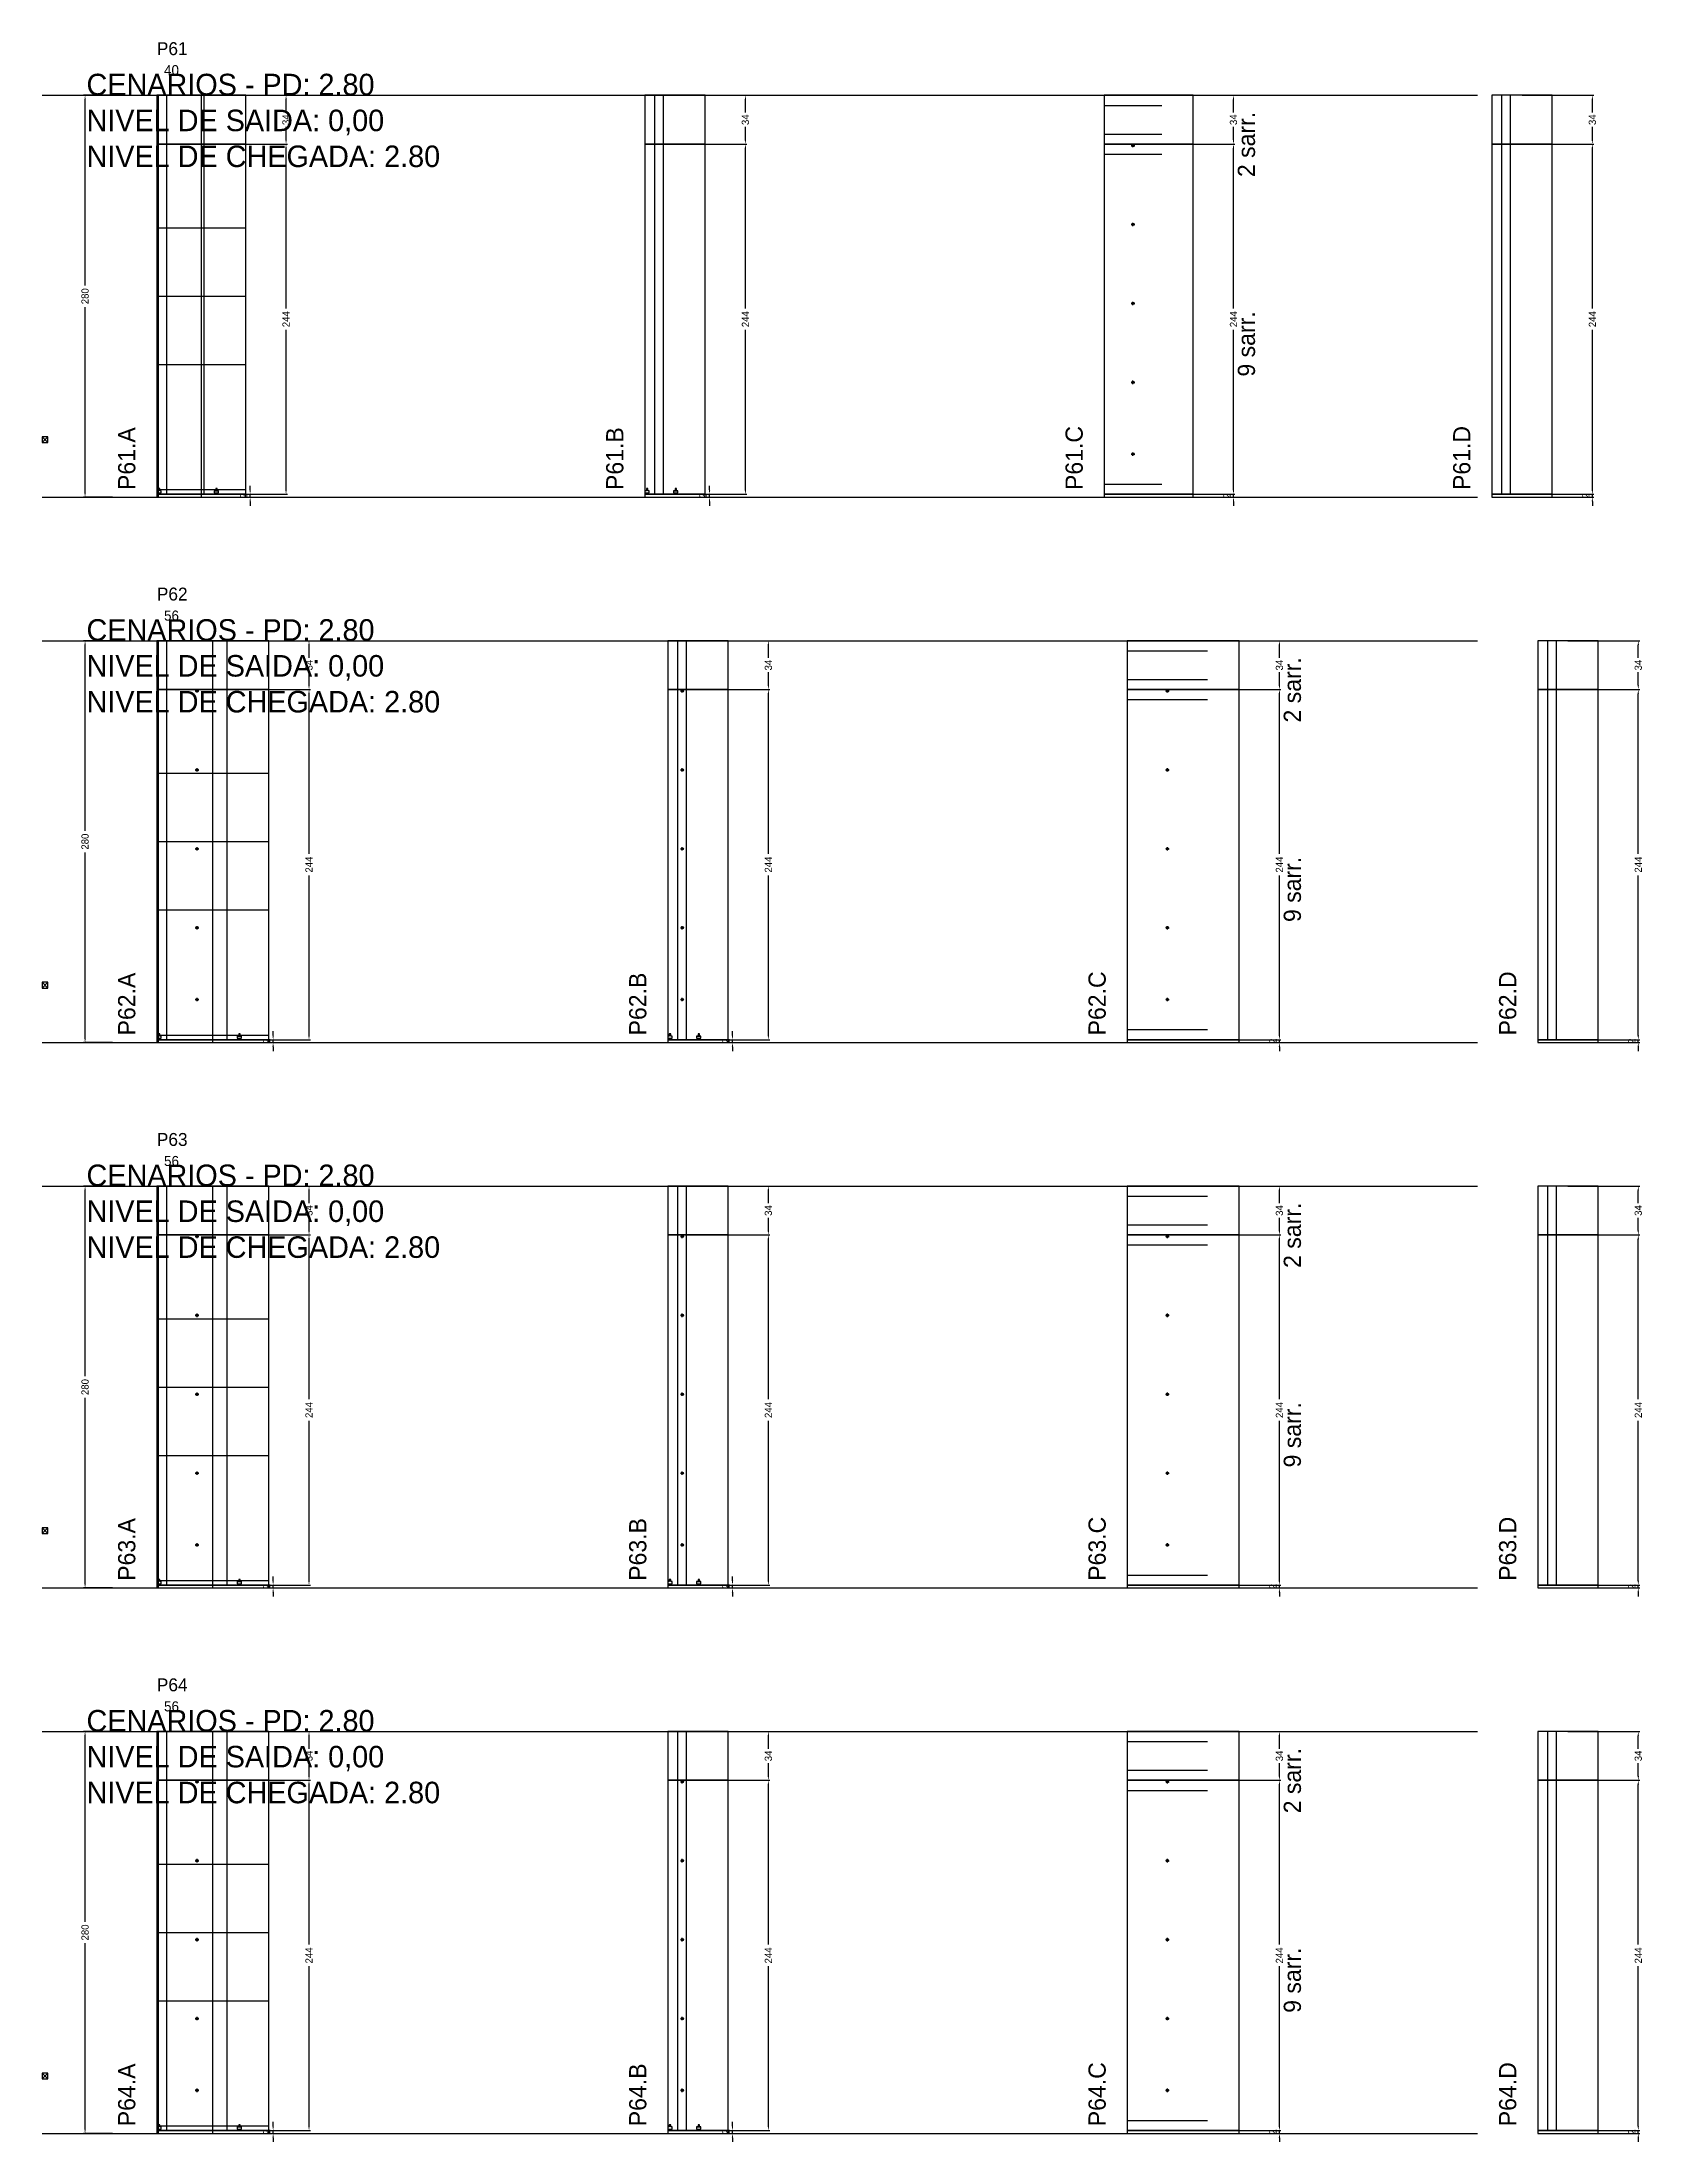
# Model space of a CAD drawing. Header units: centimetres. Extents: x -10500 to 4121, y -45226 to 295.
# Drawn here: x -7000 to -5885, y -9886 to -8423 of the extents above; entities that cross this region are included whole.
import ezdxf

# ---------------------------------------------------------------- set-up
doc = ezdxf.new("R2010")
doc.units = ezdxf.units.CM
doc.linetypes.add('DASHED', pattern=[2, -2])
for name, color, linetype in [('CHAPA', 140, 'Continuous'), ('COTA', 241, 'Continuous'), ('COTAS FURACAO', 16, 'Continuous'), ('Madeira', 30, 'Continuous'), ('MEIO_PONT', 160, 'Continuous'), ('NOMENCLATURA', 7, 'Continuous'), ('Nível', 160, 'Continuous'), ('Painéis', 200, 'Continuous'), ('Perfil Metálico', 150, 'Continuous'), ('SARR_2.2x7', 40, 'Continuous'), ('SARRAFO DE PRESSAO', 200, 'Continuous'), ('texto', 7, 'Continuous'), ('TEXTO_GERAL', 7, 'Continuous')]:
    doc.layers.add(name, color=color, linetype=linetype)
doc.dimstyles.new('PAINEL-NOVA', dxfattribs={"dimtxt": 5, "dimasz": 3, "dimexe": 1, "dimexo": 1, "dimgap": 1, "dimtad": 1, "dimcen": 2.5, "dimazin": 3, "dimtfac": 1, "dimtmove": 0, "dimatfit": 3})

# ---------------------------------------------------------------- blocks, each defined once
blk = doc.blocks.new('_CLOSEDFILLED')
at = {"color": 0, "linetype": 'BYBLOCK'}
blk.add_solid([(-1, 0.16), (0, 0), (-1, -0.16)], dxfattribs=at)
blk = doc.blocks.new('*D573')
for p, q in [((-6951, -8460), (-6971, -8460)), ((-6970, -8592.5), (-6970, -8463)), ((-6970, -8737), (-6970, -8607.5)), ((-6951, -8740), (-6971, -8740))]:
    blk.add_line(p, q)
at = {"layer": 'Defpoints'}
for p in [(-6950, -8460), (-6970, -8740), (-6950, -8740)]:
    blk.add_point(p, dxfattribs=at)
at = {"layer": 'COTA', "xscale": 3, "yscale": 3}
for p, rotation in [((-6970, -8460), 90), ((-6970, -8740), 270)]:
    blk.add_blockref('_CLOSEDFILLED', p, dxfattribs=dict(at, rotation=rotation))
at = {"layer": 'COTA', "insert": (-6970, -8600), "char_height": 5, "attachment_point": 5, "rotation": 90}
blk.add_mtext('280', dxfattribs=at)
blk = doc.blocks.new('MULDURA')
at = {"layer": 'Paineis'}
for p, q in [((0, 0), (4, 4)), ((4, 0), (0, 4))]:
    blk.add_line(p, q, dxfattribs=at)
blk.add_lwpolyline([(0, 0), (4, 0), (4, 4), (0, 4)], close=True, dxfattribs=at)
blk = doc.blocks.new('*D575')
for p, q in [((-6879, -8494), (-6829, -8494)), ((-6830, -8608.5), (-6830, -8497)), ((-6830, -8735), (-6830, -8623.5)), ((-6879, -8738), (-6829, -8738))]:
    blk.add_line(p, q)
at = {"layer": 'Defpoints'}
for p in [(-6880, -8494), (-6880, -8738), (-6830, -8738)]:
    blk.add_point(p, dxfattribs=at)
at = {"layer": 'COTA', "xscale": 3, "yscale": 3}
for p, rotation in [((-6830, -8494), 90), ((-6830, -8738), 270)]:
    blk.add_blockref('_CLOSEDFILLED', p, dxfattribs=dict(at, rotation=rotation))
at = {"layer": 'COTA', "insert": (-6830, -8616), "char_height": 5, "attachment_point": 5, "rotation": 90}
blk.add_mtext('244', dxfattribs=at)
blk = doc.blocks.new('*D576')
for p, q in [((-6879, -8460), (-6829, -8460)), ((-6830, -8472), (-6830, -8463)), ((-6830, -8491), (-6830, -8482)), ((-6879, -8494), (-6829, -8494))]:
    blk.add_line(p, q)
at = {"layer": 'Defpoints'}
for p in [(-6880, -8460), (-6880, -8494), (-6830, -8494)]:
    blk.add_point(p, dxfattribs=at)
at = {"layer": 'COTA', "xscale": 3, "yscale": 3}
for p, rotation in [((-6830, -8460), 90), ((-6830, -8494), 270)]:
    blk.add_blockref('_CLOSEDFILLED', p, dxfattribs=dict(at, rotation=rotation))
at = {"layer": 'COTA', "insert": (-6830, -8477), "char_height": 5, "attachment_point": 5, "rotation": 90}
blk.add_mtext('34', dxfattribs=at)
blk = doc.blocks.new('SLIPTEE')
at = {"layer": 'Paineis'}
blk.add_lwpolyline([(0, 0), (3, 0), (3, 1.5), (2, 1.5), (2, 3), (1, 3), (1, 1.5), (0, 1.5)], close=True, dxfattribs=at)
blk = doc.blocks.new('SLIPTDD')
at = {"layer": 'Paineis'}
blk.add_line((0, 1.5), (3, 1.5), dxfattribs=at)
blk.add_lwpolyline([(0, 0), (3, 0), (3, 1.5), (2, 1.5), (2, 3), (1, 3), (1, 1.5), (0, 1.5)], close=True, dxfattribs=at)
blk = doc.blocks.new('*D578')
for p, q in [((-6559, -8494), (-6509, -8494)), ((-6510, -8608.5), (-6510, -8497)), ((-6510, -8735), (-6510, -8623.5)), ((-6559, -8738), (-6509, -8738))]:
    blk.add_line(p, q)
at = {"layer": 'Defpoints'}
for p in [(-6560, -8494), (-6560, -8738), (-6510, -8738)]:
    blk.add_point(p, dxfattribs=at)
at = {"layer": 'COTA', "xscale": 3, "yscale": 3}
for p, rotation in [((-6510, -8494), 90), ((-6510, -8738), 270)]:
    blk.add_blockref('_CLOSEDFILLED', p, dxfattribs=dict(at, rotation=rotation))
at = {"layer": 'COTA', "insert": (-6510, -8616), "char_height": 5, "attachment_point": 5, "rotation": 90}
blk.add_mtext('244', dxfattribs=at)
blk = doc.blocks.new('*D579')
for p, q in [((-6559, -8460), (-6509, -8460)), ((-6510, -8472), (-6510, -8463)), ((-6510, -8491), (-6510, -8482)), ((-6559, -8494), (-6509, -8494))]:
    blk.add_line(p, q)
at = {"layer": 'Defpoints'}
for p in [(-6560, -8460), (-6560, -8494), (-6510, -8494)]:
    blk.add_point(p, dxfattribs=at)
at = {"layer": 'COTA', "xscale": 3, "yscale": 3}
for p, rotation in [((-6510, -8460), 90), ((-6510, -8494), 270)]:
    blk.add_blockref('_CLOSEDFILLED', p, dxfattribs=dict(at, rotation=rotation))
at = {"layer": 'COTA', "insert": (-6510, -8477), "char_height": 5, "attachment_point": 5, "rotation": 90}
blk.add_mtext('34', dxfattribs=at)
blk = doc.blocks.new('*D581')
for p, q in [((-6219, -8494), (-6169, -8494)), ((-6170, -8608.5), (-6170, -8497)), ((-6170, -8735), (-6170, -8623.5)), ((-6219, -8738), (-6169, -8738))]:
    blk.add_line(p, q)
at = {"layer": 'Defpoints'}
for p in [(-6220, -8494), (-6220, -8738), (-6170, -8738)]:
    blk.add_point(p, dxfattribs=at)
at = {"layer": 'COTA', "xscale": 3, "yscale": 3}
for p, rotation in [((-6170, -8494), 90), ((-6170, -8738), 270)]:
    blk.add_blockref('_CLOSEDFILLED', p, dxfattribs=dict(at, rotation=rotation))
at = {"layer": 'COTA', "insert": (-6170, -8616), "char_height": 5, "attachment_point": 5, "rotation": 90}
blk.add_mtext('244', dxfattribs=at)
blk = doc.blocks.new('*D582')
for p, q in [((-6219, -8460), (-6169, -8460)), ((-6170, -8472), (-6170, -8463)), ((-6170, -8491), (-6170, -8482)), ((-6219, -8494), (-6169, -8494))]:
    blk.add_line(p, q)
at = {"layer": 'Defpoints'}
for p in [(-6220, -8460), (-6220, -8494), (-6170, -8494)]:
    blk.add_point(p, dxfattribs=at)
at = {"layer": 'COTA', "xscale": 3, "yscale": 3}
for p, rotation in [((-6170, -8460), 90), ((-6170, -8494), 270)]:
    blk.add_blockref('_CLOSEDFILLED', p, dxfattribs=dict(at, rotation=rotation))
at = {"layer": 'COTA', "insert": (-6170, -8477), "char_height": 5, "attachment_point": 5, "rotation": 90}
blk.add_mtext('34', dxfattribs=at)
blk = doc.blocks.new('furacao')
at = {"layer": 'COTAS FURACAO'}
for p, q in [((-1.2, 0), (1.2, 0)), ((0, -1.2), (0, 1.2))]:
    blk.add_line(p, q, dxfattribs=at)
blk.add_circle((0, 0), 0.8, dxfattribs=at)
blk = doc.blocks.new('*D584')
for p, q in [((-5969, -8494), (-5919, -8494)), ((-5920, -8608.5), (-5920, -8497)), ((-5920, -8735), (-5920, -8623.5)), ((-5969, -8738), (-5919, -8738))]:
    blk.add_line(p, q)
at = {"layer": 'Defpoints'}
for p in [(-5970, -8494), (-5970, -8738), (-5920, -8738)]:
    blk.add_point(p, dxfattribs=at)
at = {"layer": 'COTA', "xscale": 3, "yscale": 3}
for p, rotation in [((-5920, -8494), 90), ((-5920, -8738), 270)]:
    blk.add_blockref('_CLOSEDFILLED', p, dxfattribs=dict(at, rotation=rotation))
at = {"layer": 'COTA', "insert": (-5920, -8616), "char_height": 5, "attachment_point": 5, "rotation": 90}
blk.add_mtext('244', dxfattribs=at)
blk = doc.blocks.new('*D585')
for p, q in [((-5969, -8460), (-5919, -8460)), ((-5920, -8472), (-5920, -8463)), ((-5920, -8491), (-5920, -8482)), ((-5969, -8494), (-5919, -8494))]:
    blk.add_line(p, q)
at = {"layer": 'Defpoints'}
for p in [(-5970, -8460), (-5970, -8494), (-5920, -8494)]:
    blk.add_point(p, dxfattribs=at)
at = {"layer": 'COTA', "xscale": 3, "yscale": 3}
for p, rotation in [((-5920, -8460), 90), ((-5920, -8494), 270)]:
    blk.add_blockref('_CLOSEDFILLED', p, dxfattribs=dict(at, rotation=rotation))
at = {"layer": 'COTA', "insert": (-5920, -8477), "char_height": 5, "attachment_point": 5, "rotation": 90}
blk.add_mtext('34', dxfattribs=at)
blk = doc.blocks.new('*D599')
for p, q in [((-6951, -8840), (-6971, -8840)), ((-6970, -8972.5), (-6970, -8843)), ((-6970, -9117), (-6970, -8987.5)), ((-6951, -9120), (-6971, -9120))]:
    blk.add_line(p, q)
at = {"layer": 'Defpoints'}
for p in [(-6950, -8840), (-6970, -9120), (-6950, -9120)]:
    blk.add_point(p, dxfattribs=at)
at = {"layer": 'COTA', "xscale": 3, "yscale": 3}
for p, rotation in [((-6970, -8840), 90), ((-6970, -9120), 270)]:
    blk.add_blockref('_CLOSEDFILLED', p, dxfattribs=dict(at, rotation=rotation))
at = {"layer": 'COTA', "insert": (-6970, -8980), "char_height": 5, "attachment_point": 5, "rotation": 90}
blk.add_mtext('280', dxfattribs=at)
blk = doc.blocks.new('*D601')
for p, q in [((-6863, -8874), (-6813, -8874)), ((-6814, -8988.5), (-6814, -8877)), ((-6814, -9115), (-6814, -9003.5)), ((-6863, -9118), (-6813, -9118))]:
    blk.add_line(p, q)
at = {"layer": 'Defpoints'}
for p in [(-6864, -8874), (-6864, -9118), (-6814, -9118)]:
    blk.add_point(p, dxfattribs=at)
at = {"layer": 'COTA', "xscale": 3, "yscale": 3}
for p, rotation in [((-6814, -8874), 90), ((-6814, -9118), 270)]:
    blk.add_blockref('_CLOSEDFILLED', p, dxfattribs=dict(at, rotation=rotation))
at = {"layer": 'COTA', "insert": (-6814, -8996), "char_height": 5, "attachment_point": 5, "rotation": 90}
blk.add_mtext('244', dxfattribs=at)
blk = doc.blocks.new('*D602')
for p, q in [((-6863, -8840), (-6813, -8840)), ((-6814, -8852), (-6814, -8843)), ((-6814, -8871), (-6814, -8862)), ((-6863, -8874), (-6813, -8874))]:
    blk.add_line(p, q)
at = {"layer": 'Defpoints'}
for p in [(-6864, -8840), (-6864, -8874), (-6814, -8874)]:
    blk.add_point(p, dxfattribs=at)
at = {"layer": 'COTA', "xscale": 3, "yscale": 3}
for p, rotation in [((-6814, -8840), 90), ((-6814, -8874), 270)]:
    blk.add_blockref('_CLOSEDFILLED', p, dxfattribs=dict(at, rotation=rotation))
at = {"layer": 'COTA', "insert": (-6814, -8857), "char_height": 5, "attachment_point": 5, "rotation": 90}
blk.add_mtext('34', dxfattribs=at)
blk = doc.blocks.new('*D604')
for p, q in [((-6543, -8874), (-6493, -8874)), ((-6494, -8988.5), (-6494, -8877)), ((-6494, -9115), (-6494, -9003.5)), ((-6543, -9118), (-6493, -9118))]:
    blk.add_line(p, q)
at = {"layer": 'Defpoints'}
for p in [(-6544, -8874), (-6544, -9118), (-6494, -9118)]:
    blk.add_point(p, dxfattribs=at)
at = {"layer": 'COTA', "xscale": 3, "yscale": 3}
for p, rotation in [((-6494, -8874), 90), ((-6494, -9118), 270)]:
    blk.add_blockref('_CLOSEDFILLED', p, dxfattribs=dict(at, rotation=rotation))
at = {"layer": 'COTA', "insert": (-6494, -8996), "char_height": 5, "attachment_point": 5, "rotation": 90}
blk.add_mtext('244', dxfattribs=at)
blk = doc.blocks.new('*D605')
for p, q in [((-6543, -8840), (-6493, -8840)), ((-6494, -8852), (-6494, -8843)), ((-6494, -8871), (-6494, -8862)), ((-6543, -8874), (-6493, -8874))]:
    blk.add_line(p, q)
at = {"layer": 'Defpoints'}
for p in [(-6544, -8840), (-6544, -8874), (-6494, -8874)]:
    blk.add_point(p, dxfattribs=at)
at = {"layer": 'COTA', "xscale": 3, "yscale": 3}
for p, rotation in [((-6494, -8840), 90), ((-6494, -8874), 270)]:
    blk.add_blockref('_CLOSEDFILLED', p, dxfattribs=dict(at, rotation=rotation))
at = {"layer": 'COTA', "insert": (-6494, -8857), "char_height": 5, "attachment_point": 5, "rotation": 90}
blk.add_mtext('34', dxfattribs=at)
blk = doc.blocks.new('*D607')
for p, q in [((-6187, -8874), (-6137, -8874)), ((-6138, -8988.5), (-6138, -8877)), ((-6138, -9115), (-6138, -9003.5)), ((-6187, -9118), (-6137, -9118))]:
    blk.add_line(p, q)
at = {"layer": 'Defpoints'}
for p in [(-6188, -8874), (-6188, -9118), (-6138, -9118)]:
    blk.add_point(p, dxfattribs=at)
at = {"layer": 'COTA', "xscale": 3, "yscale": 3}
for p, rotation in [((-6138, -8874), 90), ((-6138, -9118), 270)]:
    blk.add_blockref('_CLOSEDFILLED', p, dxfattribs=dict(at, rotation=rotation))
at = {"layer": 'COTA', "insert": (-6138, -8996), "char_height": 5, "attachment_point": 5, "rotation": 90}
blk.add_mtext('244', dxfattribs=at)
blk = doc.blocks.new('*D608')
for p, q in [((-6187, -8840), (-6137, -8840)), ((-6138, -8852), (-6138, -8843)), ((-6138, -8871), (-6138, -8862)), ((-6187, -8874), (-6137, -8874))]:
    blk.add_line(p, q)
at = {"layer": 'Defpoints'}
for p in [(-6188, -8840), (-6188, -8874), (-6138, -8874)]:
    blk.add_point(p, dxfattribs=at)
at = {"layer": 'COTA', "xscale": 3, "yscale": 3}
for p, rotation in [((-6138, -8840), 90), ((-6138, -8874), 270)]:
    blk.add_blockref('_CLOSEDFILLED', p, dxfattribs=dict(at, rotation=rotation))
at = {"layer": 'COTA', "insert": (-6138, -8857), "char_height": 5, "attachment_point": 5, "rotation": 90}
blk.add_mtext('34', dxfattribs=at)
blk = doc.blocks.new('*D610')
for p, q in [((-5937, -8874), (-5887, -8874)), ((-5888, -8988.5), (-5888, -8877)), ((-5888, -9115), (-5888, -9003.5)), ((-5937, -9118), (-5887, -9118))]:
    blk.add_line(p, q)
at = {"layer": 'Defpoints'}
for p in [(-5938, -8874), (-5938, -9118), (-5888, -9118)]:
    blk.add_point(p, dxfattribs=at)
at = {"layer": 'COTA', "xscale": 3, "yscale": 3}
for p, rotation in [((-5888, -8874), 90), ((-5888, -9118), 270)]:
    blk.add_blockref('_CLOSEDFILLED', p, dxfattribs=dict(at, rotation=rotation))
at = {"layer": 'COTA', "insert": (-5888, -8996), "char_height": 5, "attachment_point": 5, "rotation": 90}
blk.add_mtext('244', dxfattribs=at)
blk = doc.blocks.new('*D611')
for p, q in [((-5937, -8840), (-5887, -8840)), ((-5888, -8852), (-5888, -8843)), ((-5888, -8871), (-5888, -8862)), ((-5937, -8874), (-5887, -8874))]:
    blk.add_line(p, q)
at = {"layer": 'Defpoints'}
for p in [(-5938, -8840), (-5938, -8874), (-5888, -8874)]:
    blk.add_point(p, dxfattribs=at)
at = {"layer": 'COTA', "xscale": 3, "yscale": 3}
for p, rotation in [((-5888, -8840), 90), ((-5888, -8874), 270)]:
    blk.add_blockref('_CLOSEDFILLED', p, dxfattribs=dict(at, rotation=rotation))
at = {"layer": 'COTA', "insert": (-5888, -8857), "char_height": 5, "attachment_point": 5, "rotation": 90}
blk.add_mtext('34', dxfattribs=at)
blk = doc.blocks.new('*D625')
for p, q in [((-6951, -9220), (-6971, -9220)), ((-6970, -9352.5), (-6970, -9223)), ((-6970, -9497), (-6970, -9367.5)), ((-6951, -9500), (-6971, -9500))]:
    blk.add_line(p, q)
at = {"layer": 'Defpoints'}
for p in [(-6950, -9220), (-6970, -9500), (-6950, -9500)]:
    blk.add_point(p, dxfattribs=at)
at = {"layer": 'COTA', "xscale": 3, "yscale": 3}
for p, rotation in [((-6970, -9220), 90), ((-6970, -9500), 270)]:
    blk.add_blockref('_CLOSEDFILLED', p, dxfattribs=dict(at, rotation=rotation))
at = {"layer": 'COTA', "insert": (-6970, -9360), "char_height": 5, "attachment_point": 5, "rotation": 90}
blk.add_mtext('280', dxfattribs=at)
blk = doc.blocks.new('*D627')
for p, q in [((-6863, -9254), (-6813, -9254)), ((-6814, -9368.5), (-6814, -9257)), ((-6814, -9495), (-6814, -9383.5)), ((-6863, -9498), (-6813, -9498))]:
    blk.add_line(p, q)
at = {"layer": 'Defpoints'}
for p in [(-6864, -9254), (-6864, -9498), (-6814, -9498)]:
    blk.add_point(p, dxfattribs=at)
at = {"layer": 'COTA', "xscale": 3, "yscale": 3}
for p, rotation in [((-6814, -9254), 90), ((-6814, -9498), 270)]:
    blk.add_blockref('_CLOSEDFILLED', p, dxfattribs=dict(at, rotation=rotation))
at = {"layer": 'COTA', "insert": (-6814, -9376), "char_height": 5, "attachment_point": 5, "rotation": 90}
blk.add_mtext('244', dxfattribs=at)
blk = doc.blocks.new('*D628')
for p, q in [((-6863, -9220), (-6813, -9220)), ((-6814, -9232), (-6814, -9223)), ((-6814, -9251), (-6814, -9242)), ((-6863, -9254), (-6813, -9254))]:
    blk.add_line(p, q)
at = {"layer": 'Defpoints'}
for p in [(-6864, -9220), (-6864, -9254), (-6814, -9254)]:
    blk.add_point(p, dxfattribs=at)
at = {"layer": 'COTA', "xscale": 3, "yscale": 3}
for p, rotation in [((-6814, -9220), 90), ((-6814, -9254), 270)]:
    blk.add_blockref('_CLOSEDFILLED', p, dxfattribs=dict(at, rotation=rotation))
at = {"layer": 'COTA', "insert": (-6814, -9237), "char_height": 5, "attachment_point": 5, "rotation": 90}
blk.add_mtext('34', dxfattribs=at)
blk = doc.blocks.new('*D630')
for p, q in [((-6543, -9254), (-6493, -9254)), ((-6494, -9368.5), (-6494, -9257)), ((-6494, -9495), (-6494, -9383.5)), ((-6543, -9498), (-6493, -9498))]:
    blk.add_line(p, q)
at = {"layer": 'Defpoints'}
for p in [(-6544, -9254), (-6544, -9498), (-6494, -9498)]:
    blk.add_point(p, dxfattribs=at)
at = {"layer": 'COTA', "xscale": 3, "yscale": 3}
for p, rotation in [((-6494, -9254), 90), ((-6494, -9498), 270)]:
    blk.add_blockref('_CLOSEDFILLED', p, dxfattribs=dict(at, rotation=rotation))
at = {"layer": 'COTA', "insert": (-6494, -9376), "char_height": 5, "attachment_point": 5, "rotation": 90}
blk.add_mtext('244', dxfattribs=at)
blk = doc.blocks.new('*D631')
for p, q in [((-6543, -9220), (-6493, -9220)), ((-6494, -9232), (-6494, -9223)), ((-6494, -9251), (-6494, -9242)), ((-6543, -9254), (-6493, -9254))]:
    blk.add_line(p, q)
at = {"layer": 'Defpoints'}
for p in [(-6544, -9220), (-6544, -9254), (-6494, -9254)]:
    blk.add_point(p, dxfattribs=at)
at = {"layer": 'COTA', "xscale": 3, "yscale": 3}
for p, rotation in [((-6494, -9220), 90), ((-6494, -9254), 270)]:
    blk.add_blockref('_CLOSEDFILLED', p, dxfattribs=dict(at, rotation=rotation))
at = {"layer": 'COTA', "insert": (-6494, -9237), "char_height": 5, "attachment_point": 5, "rotation": 90}
blk.add_mtext('34', dxfattribs=at)
blk = doc.blocks.new('*D633')
for p, q in [((-6187, -9254), (-6137, -9254)), ((-6138, -9368.5), (-6138, -9257)), ((-6138, -9495), (-6138, -9383.5)), ((-6187, -9498), (-6137, -9498))]:
    blk.add_line(p, q)
at = {"layer": 'Defpoints'}
for p in [(-6188, -9254), (-6188, -9498), (-6138, -9498)]:
    blk.add_point(p, dxfattribs=at)
at = {"layer": 'COTA', "xscale": 3, "yscale": 3}
for p, rotation in [((-6138, -9254), 90), ((-6138, -9498), 270)]:
    blk.add_blockref('_CLOSEDFILLED', p, dxfattribs=dict(at, rotation=rotation))
at = {"layer": 'COTA', "insert": (-6138, -9376), "char_height": 5, "attachment_point": 5, "rotation": 90}
blk.add_mtext('244', dxfattribs=at)
blk = doc.blocks.new('*D634')
for p, q in [((-6187, -9220), (-6137, -9220)), ((-6138, -9232), (-6138, -9223)), ((-6138, -9251), (-6138, -9242)), ((-6187, -9254), (-6137, -9254))]:
    blk.add_line(p, q)
at = {"layer": 'Defpoints'}
for p in [(-6188, -9220), (-6188, -9254), (-6138, -9254)]:
    blk.add_point(p, dxfattribs=at)
at = {"layer": 'COTA', "xscale": 3, "yscale": 3}
for p, rotation in [((-6138, -9220), 90), ((-6138, -9254), 270)]:
    blk.add_blockref('_CLOSEDFILLED', p, dxfattribs=dict(at, rotation=rotation))
at = {"layer": 'COTA', "insert": (-6138, -9237), "char_height": 5, "attachment_point": 5, "rotation": 90}
blk.add_mtext('34', dxfattribs=at)
blk = doc.blocks.new('*D636')
for p, q in [((-5937, -9254), (-5887, -9254)), ((-5888, -9368.5), (-5888, -9257)), ((-5888, -9495), (-5888, -9383.5)), ((-5937, -9498), (-5887, -9498))]:
    blk.add_line(p, q)
at = {"layer": 'Defpoints'}
for p in [(-5938, -9254), (-5938, -9498), (-5888, -9498)]:
    blk.add_point(p, dxfattribs=at)
at = {"layer": 'COTA', "xscale": 3, "yscale": 3}
for p, rotation in [((-5888, -9254), 90), ((-5888, -9498), 270)]:
    blk.add_blockref('_CLOSEDFILLED', p, dxfattribs=dict(at, rotation=rotation))
at = {"layer": 'COTA', "insert": (-5888, -9376), "char_height": 5, "attachment_point": 5, "rotation": 90}
blk.add_mtext('244', dxfattribs=at)
blk = doc.blocks.new('*D637')
for p, q in [((-5937, -9220), (-5887, -9220)), ((-5888, -9232), (-5888, -9223)), ((-5888, -9251), (-5888, -9242)), ((-5937, -9254), (-5887, -9254))]:
    blk.add_line(p, q)
at = {"layer": 'Defpoints'}
for p in [(-5938, -9220), (-5938, -9254), (-5888, -9254)]:
    blk.add_point(p, dxfattribs=at)
at = {"layer": 'COTA', "xscale": 3, "yscale": 3}
for p, rotation in [((-5888, -9220), 90), ((-5888, -9254), 270)]:
    blk.add_blockref('_CLOSEDFILLED', p, dxfattribs=dict(at, rotation=rotation))
at = {"layer": 'COTA', "insert": (-5888, -9237), "char_height": 5, "attachment_point": 5, "rotation": 90}
blk.add_mtext('34', dxfattribs=at)
blk = doc.blocks.new('*D651')
for p, q in [((-6951, -9600), (-6971, -9600)), ((-6970, -9732.5), (-6970, -9603)), ((-6970, -9877), (-6970, -9747.5)), ((-6951, -9880), (-6971, -9880))]:
    blk.add_line(p, q)
at = {"layer": 'Defpoints'}
for p in [(-6950, -9600), (-6970, -9880), (-6950, -9880)]:
    blk.add_point(p, dxfattribs=at)
at = {"layer": 'COTA', "xscale": 3, "yscale": 3}
for p, rotation in [((-6970, -9600), 90), ((-6970, -9880), 270)]:
    blk.add_blockref('_CLOSEDFILLED', p, dxfattribs=dict(at, rotation=rotation))
at = {"layer": 'COTA', "insert": (-6970, -9740), "char_height": 5, "attachment_point": 5, "rotation": 90}
blk.add_mtext('280', dxfattribs=at)
blk = doc.blocks.new('*D653')
for p, q in [((-6863, -9634), (-6813, -9634)), ((-6814, -9748.5), (-6814, -9637)), ((-6814, -9875), (-6814, -9763.5)), ((-6863, -9878), (-6813, -9878))]:
    blk.add_line(p, q)
at = {"layer": 'Defpoints'}
for p in [(-6864, -9634), (-6864, -9878), (-6814, -9878)]:
    blk.add_point(p, dxfattribs=at)
at = {"layer": 'COTA', "xscale": 3, "yscale": 3}
for p, rotation in [((-6814, -9634), 90), ((-6814, -9878), 270)]:
    blk.add_blockref('_CLOSEDFILLED', p, dxfattribs=dict(at, rotation=rotation))
at = {"layer": 'COTA', "insert": (-6814, -9756), "char_height": 5, "attachment_point": 5, "rotation": 90}
blk.add_mtext('244', dxfattribs=at)
blk = doc.blocks.new('*D654')
for p, q in [((-6863, -9600), (-6813, -9600)), ((-6814, -9612), (-6814, -9603)), ((-6814, -9631), (-6814, -9622)), ((-6863, -9634), (-6813, -9634))]:
    blk.add_line(p, q)
at = {"layer": 'Defpoints'}
for p in [(-6864, -9600), (-6864, -9634), (-6814, -9634)]:
    blk.add_point(p, dxfattribs=at)
at = {"layer": 'COTA', "xscale": 3, "yscale": 3}
for p, rotation in [((-6814, -9600), 90), ((-6814, -9634), 270)]:
    blk.add_blockref('_CLOSEDFILLED', p, dxfattribs=dict(at, rotation=rotation))
at = {"layer": 'COTA', "insert": (-6814, -9617), "char_height": 5, "attachment_point": 5, "rotation": 90}
blk.add_mtext('34', dxfattribs=at)
blk = doc.blocks.new('*D656')
for p, q in [((-6543, -9634), (-6493, -9634)), ((-6494, -9748.5), (-6494, -9637)), ((-6494, -9875), (-6494, -9763.5)), ((-6543, -9878), (-6493, -9878))]:
    blk.add_line(p, q)
at = {"layer": 'Defpoints'}
for p in [(-6544, -9634), (-6544, -9878), (-6494, -9878)]:
    blk.add_point(p, dxfattribs=at)
at = {"layer": 'COTA', "xscale": 3, "yscale": 3}
for p, rotation in [((-6494, -9634), 90), ((-6494, -9878), 270)]:
    blk.add_blockref('_CLOSEDFILLED', p, dxfattribs=dict(at, rotation=rotation))
at = {"layer": 'COTA', "insert": (-6494, -9756), "char_height": 5, "attachment_point": 5, "rotation": 90}
blk.add_mtext('244', dxfattribs=at)
blk = doc.blocks.new('*D657')
for p, q in [((-6543, -9600), (-6493, -9600)), ((-6494, -9612), (-6494, -9603)), ((-6494, -9631), (-6494, -9622)), ((-6543, -9634), (-6493, -9634))]:
    blk.add_line(p, q)
at = {"layer": 'Defpoints'}
for p in [(-6544, -9600), (-6544, -9634), (-6494, -9634)]:
    blk.add_point(p, dxfattribs=at)
at = {"layer": 'COTA', "xscale": 3, "yscale": 3}
for p, rotation in [((-6494, -9600), 90), ((-6494, -9634), 270)]:
    blk.add_blockref('_CLOSEDFILLED', p, dxfattribs=dict(at, rotation=rotation))
at = {"layer": 'COTA', "insert": (-6494, -9617), "char_height": 5, "attachment_point": 5, "rotation": 90}
blk.add_mtext('34', dxfattribs=at)
blk = doc.blocks.new('*D659')
for p, q in [((-6187, -9634), (-6137, -9634)), ((-6138, -9748.5), (-6138, -9637)), ((-6138, -9875), (-6138, -9763.5)), ((-6187, -9878), (-6137, -9878))]:
    blk.add_line(p, q)
at = {"layer": 'Defpoints'}
for p in [(-6188, -9634), (-6188, -9878), (-6138, -9878)]:
    blk.add_point(p, dxfattribs=at)
at = {"layer": 'COTA', "xscale": 3, "yscale": 3}
for p, rotation in [((-6138, -9634), 90), ((-6138, -9878), 270)]:
    blk.add_blockref('_CLOSEDFILLED', p, dxfattribs=dict(at, rotation=rotation))
at = {"layer": 'COTA', "insert": (-6138, -9756), "char_height": 5, "attachment_point": 5, "rotation": 90}
blk.add_mtext('244', dxfattribs=at)
blk = doc.blocks.new('*D660')
for p, q in [((-6187, -9600), (-6137, -9600)), ((-6138, -9612), (-6138, -9603)), ((-6138, -9631), (-6138, -9622)), ((-6187, -9634), (-6137, -9634))]:
    blk.add_line(p, q)
at = {"layer": 'Defpoints'}
for p in [(-6188, -9600), (-6188, -9634), (-6138, -9634)]:
    blk.add_point(p, dxfattribs=at)
at = {"layer": 'COTA', "xscale": 3, "yscale": 3}
for p, rotation in [((-6138, -9600), 90), ((-6138, -9634), 270)]:
    blk.add_blockref('_CLOSEDFILLED', p, dxfattribs=dict(at, rotation=rotation))
at = {"layer": 'COTA', "insert": (-6138, -9617), "char_height": 5, "attachment_point": 5, "rotation": 90}
blk.add_mtext('34', dxfattribs=at)
blk = doc.blocks.new('*D662')
for p, q in [((-5937, -9634), (-5887, -9634)), ((-5888, -9748.5), (-5888, -9637)), ((-5888, -9875), (-5888, -9763.5)), ((-5937, -9878), (-5887, -9878))]:
    blk.add_line(p, q)
at = {"layer": 'Defpoints'}
for p in [(-5938, -9634), (-5938, -9878), (-5888, -9878)]:
    blk.add_point(p, dxfattribs=at)
at = {"layer": 'COTA', "xscale": 3, "yscale": 3}
for p, rotation in [((-5888, -9634), 90), ((-5888, -9878), 270)]:
    blk.add_blockref('_CLOSEDFILLED', p, dxfattribs=dict(at, rotation=rotation))
at = {"layer": 'COTA', "insert": (-5888, -9756), "char_height": 5, "attachment_point": 5, "rotation": 90}
blk.add_mtext('244', dxfattribs=at)
blk = doc.blocks.new('*D663')
for p, q in [((-5937, -9600), (-5887, -9600)), ((-5888, -9612), (-5888, -9603)), ((-5888, -9631), (-5888, -9622)), ((-5937, -9634), (-5887, -9634))]:
    blk.add_line(p, q)
at = {"layer": 'Defpoints'}
for p in [(-5938, -9600), (-5938, -9634), (-5888, -9634)]:
    blk.add_point(p, dxfattribs=at)
at = {"layer": 'COTA', "xscale": 3, "yscale": 3}
for p, rotation in [((-5888, -9600), 90), ((-5888, -9634), 270)]:
    blk.add_blockref('_CLOSEDFILLED', p, dxfattribs=dict(at, rotation=rotation))
at = {"layer": 'COTA', "insert": (-5888, -9617), "char_height": 5, "attachment_point": 5, "rotation": 90}
blk.add_mtext('34', dxfattribs=at)

msp = doc.modelspace()

# ---------------------------------------------------------------- linework, layer by layer
at = {"layer": 'CHAPA'}
for points in [[(-6920, -8740), (-6918.8, -8740), (-6918.8, -8460), (-6920, -8460)], [(-6920, -9120), (-6918.8, -9120), (-6918.8, -8840), (-6920, -8840)], [(-6920, -9500), (-6918.8, -9500), (-6918.8, -9220), (-6920, -9220)], [(-6920, -9880), (-6918.8, -9880), (-6918.8, -9600), (-6920, -9600)]]:
    msp.add_lwpolyline(points, close=True, dxfattribs=at)
at = {"layer": 'Madeira'}
for points in [[(-6920, -8552.4), (-6858, -8552.4)], [(-6920, -8647.6), (-6858, -8647.6)], [(-6920, -8932.4), (-6842, -8932.4)], [(-6920, -9027.6), (-6842, -9027.6)], [(-6920, -9312.4), (-6842, -9312.4)], [(-6920, -9407.6), (-6842, -9407.6)], [(-6920, -9692.4), (-6842, -9692.4)], [(-6920, -9787.6), (-6842, -9787.6)]]:
    msp.add_lwpolyline(points, dxfattribs=at)
at = {"layer": 'MEIO_PONT'}
for points in [[(-6920, -8600), (-6858, -8600)], [(-6920, -8980), (-6842, -8980)], [(-6920, -9360), (-6842, -9360)], [(-6920, -9740), (-6842, -9740)]]:
    msp.add_lwpolyline(points, dxfattribs=at)
at = {"layer": 'Nível', "linetype": 'DASHED'}
for points in [[(-7000, -8460), (-6000, -8460)], [(-7000, -8740), (-6000, -8740)], [(-7000, -8840), (-6000, -8840)], [(-7000, -9120), (-6000, -9120)], [(-7000, -9220), (-6000, -9220)], [(-7000, -9500), (-6000, -9500)], [(-7000, -9600), (-6000, -9600)], [(-7000, -9880), (-6000, -9880)]]:
    msp.add_lwpolyline(points, dxfattribs=at)
at = {"layer": 'Painéis'}
for points in [[(-6920, -8494), (-6858, -8494), (-6858, -8460), (-6920, -8460)], [(-6920, -8740), (-6858, -8740), (-6858, -8460), (-6920, -8460)], [(-6580, -8494), (-6538, -8494), (-6538, -8460), (-6580, -8460)], [(-6260, -8494), (-6198, -8494), (-6198, -8460), (-6260, -8460)], [(-5990, -8494), (-5948, -8494), (-5948, -8460), (-5990, -8460)], [(-6920, -8738), (-6858, -8738), (-6858, -8494), (-6920, -8494)], [(-6580, -8738), (-6538, -8738), (-6538, -8494), (-6580, -8494)], [(-6260, -8738), (-6198, -8738), (-6198, -8494), (-6260, -8494)], [(-5990, -8738), (-5948, -8738), (-5948, -8494), (-5990, -8494)], [(-6920, -8740), (-6858, -8740), (-6858, -8738), (-6920, -8738)], [(-6580, -8740), (-6538, -8740), (-6538, -8738), (-6580, -8738)], [(-6260, -8740), (-6198, -8740), (-6198, -8738), (-6260, -8738)], [(-5990, -8740), (-5948, -8740), (-5948, -8738), (-5990, -8738)], [(-6920, -8874), (-6842, -8874), (-6842, -8840), (-6920, -8840)], [(-6920, -9120), (-6842, -9120), (-6842, -8840), (-6920, -8840)], [(-6564, -8874), (-6522, -8874), (-6522, -8840), (-6564, -8840)], [(-6244, -8874), (-6166, -8874), (-6166, -8840), (-6244, -8840)], [(-5958, -8874), (-5916, -8874), (-5916, -8840), (-5958, -8840)], [(-6920, -9118), (-6842, -9118), (-6842, -8874), (-6920, -8874)], [(-6564, -9118), (-6522, -9118), (-6522, -8874), (-6564, -8874)], [(-6244, -9118), (-6166, -9118), (-6166, -8874), (-6244, -8874)], [(-5958, -9118), (-5916, -9118), (-5916, -8874), (-5958, -8874)], [(-6920, -9120), (-6842, -9120), (-6842, -9118), (-6920, -9118)], [(-6564, -9120), (-6522, -9120), (-6522, -9118), (-6564, -9118)], [(-6244, -9120), (-6166, -9120), (-6166, -9118), (-6244, -9118)], [(-5958, -9120), (-5916, -9120), (-5916, -9118), (-5958, -9118)], [(-6920, -9254), (-6842, -9254), (-6842, -9220), (-6920, -9220)], [(-6920, -9500), (-6842, -9500), (-6842, -9220), (-6920, -9220)], [(-6564, -9254), (-6522, -9254), (-6522, -9220), (-6564, -9220)], [(-6244, -9254), (-6166, -9254), (-6166, -9220), (-6244, -9220)], [(-5958, -9254), (-5916, -9254), (-5916, -9220), (-5958, -9220)], [(-6920, -9498), (-6842, -9498), (-6842, -9254), (-6920, -9254)], [(-6564, -9498), (-6522, -9498), (-6522, -9254), (-6564, -9254)], [(-6244, -9498), (-6166, -9498), (-6166, -9254), (-6244, -9254)], [(-5958, -9498), (-5916, -9498), (-5916, -9254), (-5958, -9254)], [(-6920, -9500), (-6842, -9500), (-6842, -9498), (-6920, -9498)], [(-6564, -9500), (-6522, -9500), (-6522, -9498), (-6564, -9498)], [(-6244, -9500), (-6166, -9500), (-6166, -9498), (-6244, -9498)], [(-5958, -9500), (-5916, -9500), (-5916, -9498), (-5958, -9498)], [(-6920, -9634), (-6842, -9634), (-6842, -9600), (-6920, -9600)], [(-6920, -9880), (-6842, -9880), (-6842, -9600), (-6920, -9600)], [(-6564, -9634), (-6522, -9634), (-6522, -9600), (-6564, -9600)], [(-6244, -9634), (-6166, -9634), (-6166, -9600), (-6244, -9600)], [(-5958, -9634), (-5916, -9634), (-5916, -9600), (-5958, -9600)], [(-6920, -9878), (-6842, -9878), (-6842, -9634), (-6920, -9634)], [(-6564, -9878), (-6522, -9878), (-6522, -9634), (-6564, -9634)], [(-6244, -9878), (-6166, -9878), (-6166, -9634), (-6244, -9634)], [(-5958, -9878), (-5916, -9878), (-5916, -9634), (-5958, -9634)], [(-6920, -9880), (-6842, -9880), (-6842, -9878), (-6920, -9878)], [(-6564, -9880), (-6522, -9880), (-6522, -9878), (-6564, -9878)], [(-6244, -9880), (-6166, -9880), (-6166, -9878), (-6244, -9878)], [(-5958, -9880), (-5916, -9880), (-5916, -9878), (-5958, -9878)]]:
    msp.add_lwpolyline(points, close=True, dxfattribs=at)
at = {"layer": 'Perfil Metálico'}
for p, q in [((-6889, -8740), (-6889, -8460)), ((-6881, -9120), (-6881, -8840)), ((-6881, -9500), (-6881, -9220)), ((-6881, -9880), (-6881, -9600))]:
    msp.add_line(p, q, dxfattribs=at)
at = {"layer": 'SARR_2.2x7'}
for points in [[(-6913, -8494), (-6913, -8460)], [(-6887, -8494), (-6887, -8460)], [(-6573, -8494), (-6573, -8460)], [(-6567, -8494), (-6567, -8460)], [(-6260, -8467), (-6220, -8467)], [(-5983, -8494), (-5983, -8460)], [(-5977, -8494), (-5977, -8460)], [(-6260, -8487), (-6220, -8487)], [(-6260, -8501), (-6220, -8501)], [(-6260, -8731), (-6220, -8731)], [(-6913, -8874), (-6913, -8840)], [(-6871, -8874), (-6871, -8840)], [(-6557, -8874), (-6557, -8840)], [(-6551, -8874), (-6551, -8840)], [(-6244, -8847), (-6188, -8847)], [(-5951, -8874), (-5951, -8840)], [(-5945, -8874), (-5945, -8840)], [(-6244, -8867), (-6188, -8867)], [(-6244, -8881), (-6188, -8881)], [(-6244, -9111), (-6188, -9111)], [(-6913, -9254), (-6913, -9220)], [(-6871, -9254), (-6871, -9220)], [(-6557, -9254), (-6557, -9220)], [(-6551, -9254), (-6551, -9220)], [(-6244, -9227), (-6188, -9227)], [(-5951, -9254), (-5951, -9220)], [(-5945, -9254), (-5945, -9220)], [(-6244, -9247), (-6188, -9247)], [(-6244, -9261), (-6188, -9261)], [(-6244, -9491), (-6188, -9491)], [(-6913, -9634), (-6913, -9600)], [(-6871, -9634), (-6871, -9600)], [(-6557, -9634), (-6557, -9600)], [(-6551, -9634), (-6551, -9600)], [(-6244, -9607), (-6188, -9607)], [(-5951, -9634), (-5951, -9600)], [(-5945, -9634), (-5945, -9600)], [(-6244, -9627), (-6188, -9627)], [(-6244, -9641), (-6188, -9641)], [(-6244, -9871), (-6188, -9871)]]:
    msp.add_lwpolyline(points, dxfattribs=at)
at = {"layer": 'SARR_2.2x7', "linetype": 'DASHED'}
for points in [[(-6913, -8738), (-6913, -8494)], [(-6887, -8738), (-6887, -8494)], [(-6573, -8738), (-6573, -8494)], [(-6567, -8738), (-6567, -8494)], [(-5983, -8738), (-5983, -8494)], [(-5977, -8738), (-5977, -8494)], [(-6913, -9118), (-6913, -8874)], [(-6871, -9118), (-6871, -8874)], [(-6557, -9118), (-6557, -8874)], [(-6551, -9118), (-6551, -8874)], [(-5951, -9118), (-5951, -8874)], [(-5945, -9118), (-5945, -8874)], [(-6913, -9498), (-6913, -9254)], [(-6871, -9498), (-6871, -9254)], [(-6557, -9498), (-6557, -9254)], [(-6551, -9498), (-6551, -9254)], [(-5951, -9498), (-5951, -9254)], [(-5945, -9498), (-5945, -9254)], [(-6913, -9878), (-6913, -9634)], [(-6871, -9878), (-6871, -9634)], [(-6557, -9878), (-6557, -9634)], [(-6551, -9878), (-6551, -9634)], [(-5951, -9878), (-5951, -9634)], [(-5945, -9878), (-5945, -9634)]]:
    msp.add_lwpolyline(points, dxfattribs=at)
at = {"layer": 'SARRAFO DE PRESSAO'}
for points in [[(-6920, -8740), (-6858, -8740), (-6858, -8735), (-6920, -8735)], [(-6920, -9120), (-6842, -9120), (-6842, -9115), (-6920, -9115)], [(-6920, -9500), (-6842, -9500), (-6842, -9495), (-6920, -9495)], [(-6920, -9880), (-6842, -9880), (-6842, -9875), (-6920, -9875)]]:
    msp.add_lwpolyline(points, close=True, dxfattribs=at)

# ---------------------------------------------------------------- block references
at = {"layer": 'COTA'}
for name, p in [('furacao', (-6240, -8495)), ('furacao', (-6240, -8550)), ('furacao', (-6240, -8605)), ('furacao', (-6240, -8660)), ('MULDURA', (-7000, -8702)), ('furacao', (-6240, -8710)), ('SLIPTEE', (-6920, -8737)), ('SLIPTDD', (-6880, -8737)), ('SLIPTEE', (-6580, -8737)), ('SLIPTDD', (-6560, -8737)), ('furacao', (-6892, -8875)), ('furacao', (-6554, -8875)), ('furacao', (-6216, -8875)), ('furacao', (-6892, -8930)), ('furacao', (-6554, -8930)), ('furacao', (-6216, -8930)), ('furacao', (-6892, -8985)), ('furacao', (-6554, -8985)), ('furacao', (-6216, -8985)), ('furacao', (-6892, -9040)), ('furacao', (-6554, -9040)), ('furacao', (-6216, -9040)), ('MULDURA', (-7000, -9082)), ('furacao', (-6892, -9090)), ('furacao', (-6554, -9090)), ('furacao', (-6216, -9090)), ('SLIPTEE', (-6920, -9117)), ('SLIPTDD', (-6864, -9117)), ('SLIPTEE', (-6564, -9117)), ('SLIPTDD', (-6544, -9117)), ('furacao', (-6892, -9255)), ('furacao', (-6554, -9255)), ('furacao', (-6216, -9255)), ('furacao', (-6892, -9310)), ('furacao', (-6554, -9310)), ('furacao', (-6216, -9310)), ('furacao', (-6892, -9365)), ('furacao', (-6554, -9365)), ('furacao', (-6216, -9365)), ('furacao', (-6892, -9420)), ('furacao', (-6554, -9420)), ('furacao', (-6216, -9420)), ('MULDURA', (-7000, -9462)), ('furacao', (-6892, -9470)), ('furacao', (-6554, -9470)), ('furacao', (-6216, -9470)), ('SLIPTEE', (-6920, -9497)), ('SLIPTDD', (-6864, -9497)), ('SLIPTEE', (-6564, -9497)), ('SLIPTDD', (-6544, -9497)), ('furacao', (-6892, -9635)), ('furacao', (-6554, -9635)), ('furacao', (-6216, -9635)), ('furacao', (-6892, -9690)), ('furacao', (-6554, -9690)), ('furacao', (-6216, -9690)), ('furacao', (-6892, -9745)), ('furacao', (-6554, -9745)), ('furacao', (-6216, -9745)), ('furacao', (-6892, -9800)), ('furacao', (-6554, -9800)), ('furacao', (-6216, -9800)), ('MULDURA', (-7000, -9842)), ('furacao', (-6892, -9850)), ('furacao', (-6554, -9850)), ('furacao', (-6216, -9850)), ('SLIPTEE', (-6920, -9877)), ('SLIPTDD', (-6864, -9877)), ('SLIPTEE', (-6564, -9877)), ('SLIPTDD', (-6544, -9877))]:
    msp.add_blockref(name, p, dxfattribs=at)

# ---------------------------------------------------------------- texts
at = {"layer": 'NOMENCLATURA'}
for s, p in [('CENARIOS - PD: 2.80', (-6969, -8460)), ('NIVEL DE SAIDA: 0,00', (-6969, -8485)), ('NIVEL DE CHEGADA: 2.80', (-6969, -8510)), ('CENARIOS - PD: 2.80', (-6969, -8840)), ('NIVEL DE SAIDA: 0,00', (-6969, -8865)), ('NIVEL DE CHEGADA: 2.80', (-6969, -8890)), ('CENARIOS - PD: 2.80', (-6969, -9220)), ('NIVEL DE SAIDA: 0,00', (-6969, -9245)), ('NIVEL DE CHEGADA: 2.80', (-6969, -9270)), ('CENARIOS - PD: 2.80', (-6969, -9600)), ('NIVEL DE SAIDA: 0,00', (-6969, -9625)), ('NIVEL DE CHEGADA: 2.80', (-6969, -9650))]:
    msp.add_text(s, height=15, dxfattribs=at).set_placement(p)
for s, p in [('2 sarr.', (-6155, -8517)), ('9 sarr.', (-6155, -8656)), ('P61.C', (-6275, -8735)), ('P61.A', (-6935, -8735)), ('P61.B', (-6595, -8735)), ('P61.D', (-6005, -8735)), ('2 sarr.', (-6123, -8897)), ('9 sarr.', (-6123, -9036)), ('P62.A', (-6935, -9115)), ('P62.C', (-6259, -9115)), ('P62.D', (-5973, -9115)), ('P62.B', (-6579, -9115)), ('2 sarr.', (-6123, -9277)), ('9 sarr.', (-6123, -9416)), ('P63.A', (-6935, -9495)), ('P63.C', (-6259, -9495)), ('P63.D', (-5973, -9495)), ('P63.B', (-6579, -9495)), ('2 sarr.', (-6123, -9657)), ('9 sarr.', (-6123, -9796)), ('P64.A', (-6935, -9875)), ('P64.B', (-6579, -9875)), ('P64.C', (-6259, -9875)), ('P64.D', (-5973, -9875))]:
    msp.add_text(s, height=12, rotation=90, dxfattribs=at).set_placement(p)
at = {"layer": 'texto'}
for s, p in [('40', (-6915, -8446)), ('56', (-6915, -8826)), ('56', (-6915, -9206)), ('56', (-6915, -9586))]:
    msp.add_text(s, height=7, dxfattribs=at).set_placement(p)
at = {"layer": 'TEXTO_GERAL'}
for s, p in [('P61', (-6920, -8432)), ('P62', (-6920, -8812)), ('P63', (-6920, -9192)), ('P64', (-6920, -9572))]:
    msp.add_text(s, height=9, dxfattribs=at).set_placement(p)

# ---------------------------------------------------------------- dimensions: what is measured, and where the dimension line sits
at = {"layer": 'COTA'}
for base, p1, p2, picture, middle in [((-6970, -8740), (-6950, -8740), (-6950, -8460), '*D573', (-6970, -8600)), ((-6830, -8494), (-6880, -8494), (-6880, -8460), '*D576', (-6830, -8477)), ((-6510, -8494), (-6560, -8494), (-6560, -8460), '*D579', (-6510, -8477)), ((-6170, -8494), (-6220, -8494), (-6220, -8460), '*D582', (-6170, -8477)), ((-5920, -8494), (-5970, -8494), (-5970, -8460), '*D585', (-5920, -8477)), ((-6830, -8738), (-6880, -8738), (-6880, -8494), '*D575', (-6830, -8616)), ((-6510, -8738), (-6560, -8738), (-6560, -8494), '*D578', (-6510, -8616)), ((-6170, -8738), (-6220, -8738), (-6220, -8494), '*D581', (-6170, -8616)), ((-5920, -8738), (-5970, -8738), (-5970, -8494), '*D584', (-5920, -8616)), ((-6970, -9120), (-6950, -9120), (-6950, -8840), '*D599', (-6970, -8980)), ((-6814, -8874), (-6864, -8874), (-6864, -8840), '*D602', (-6814, -8857)), ((-6494, -8874), (-6544, -8874), (-6544, -8840), '*D605', (-6494, -8857)), ((-6138, -8874), (-6188, -8874), (-6188, -8840), '*D608', (-6138, -8857)), ((-5888, -8874), (-5938, -8874), (-5938, -8840), '*D611', (-5888, -8857)), ((-6814, -9118), (-6864, -9118), (-6864, -8874), '*D601', (-6814, -8996)), ((-6494, -9118), (-6544, -9118), (-6544, -8874), '*D604', (-6494, -8996)), ((-6138, -9118), (-6188, -9118), (-6188, -8874), '*D607', (-6138, -8996)), ((-5888, -9118), (-5938, -9118), (-5938, -8874), '*D610', (-5888, -8996)), ((-6970, -9500), (-6950, -9500), (-6950, -9220), '*D625', (-6970, -9360)), ((-6814, -9254), (-6864, -9254), (-6864, -9220), '*D628', (-6814, -9237)), ((-6494, -9254), (-6544, -9254), (-6544, -9220), '*D631', (-6494, -9237)), ((-6138, -9254), (-6188, -9254), (-6188, -9220), '*D634', (-6138, -9237)), ((-5888, -9254), (-5938, -9254), (-5938, -9220), '*D637', (-5888, -9237)), ((-6814, -9498), (-6864, -9498), (-6864, -9254), '*D627', (-6814, -9376)), ((-6494, -9498), (-6544, -9498), (-6544, -9254), '*D630', (-6494, -9376)), ((-6138, -9498), (-6188, -9498), (-6188, -9254), '*D633', (-6138, -9376)), ((-5888, -9498), (-5938, -9498), (-5938, -9254), '*D636', (-5888, -9376)), ((-6970, -9880), (-6950, -9880), (-6950, -9600), '*D651', (-6970, -9740)), ((-6814, -9634), (-6864, -9634), (-6864, -9600), '*D654', (-6814, -9617)), ((-6494, -9634), (-6544, -9634), (-6544, -9600), '*D657', (-6494, -9617)), ((-6138, -9634), (-6188, -9634), (-6188, -9600), '*D660', (-6138, -9617)), ((-5888, -9634), (-5938, -9634), (-5938, -9600), '*D663', (-5888, -9617)), ((-6814, -9878), (-6864, -9878), (-6864, -9634), '*D653', (-6814, -9756)), ((-6494, -9878), (-6544, -9878), (-6544, -9634), '*D656', (-6494, -9756)), ((-6138, -9878), (-6188, -9878), (-6188, -9634), '*D659', (-6138, -9756)), ((-5888, -9878), (-5938, -9878), (-5938, -9634), '*D662', (-5888, -9756))]:
    dim = msp.add_linear_dim(base=base, p1=p1, p2=p2, angle=90, dimstyle='PAINEL-NOVA', dxfattribs=at)
    dim.commit()
    dim.dimension.update_dxf_attribs({"geometry": picture, "text_midpoint": middle})
for base, p1, p2 in [((-6855, -8740), (-6880, -8740), (-6880, -8738)), ((-6535, -8740), (-6560, -8740), (-6560, -8738)), ((-6170, -8740), (-6220, -8740), (-6220, -8738)), ((-5920, -8740), (-5970, -8740), (-5970, -8738)), ((-6839, -9120), (-6864, -9120), (-6864, -9118)), ((-6519, -9120), (-6544, -9120), (-6544, -9118)), ((-6138, -9120), (-6188, -9120), (-6188, -9118)), ((-5888, -9120), (-5938, -9120), (-5938, -9118)), ((-6839, -9500), (-6864, -9500), (-6864, -9498)), ((-6519, -9500), (-6544, -9500), (-6544, -9498)), ((-6138, -9500), (-6188, -9500), (-6188, -9498)), ((-5888, -9500), (-5938, -9500), (-5938, -9498)), ((-6839, -9880), (-6864, -9880), (-6864, -9878)), ((-6519, -9880), (-6544, -9880), (-6544, -9878)), ((-6138, -9880), (-6188, -9880), (-6188, -9878)), ((-5888, -9880), (-5938, -9880), (-5938, -9878))]:
    msp.add_linear_dim(base=base, p1=p1, p2=p2, angle=90, dimstyle='PAINEL-NOVA', dxfattribs=at).render()

doc.saveas('drawing.dxf')
